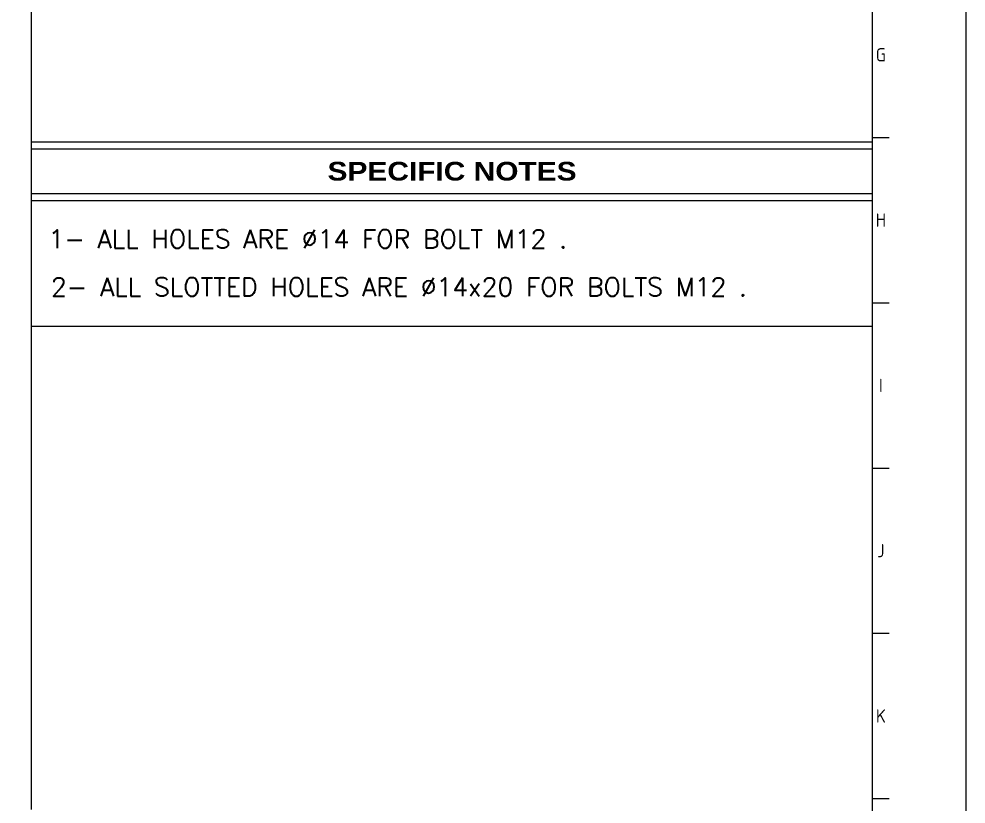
# Model space of a CAD drawing. Header units: inches. Extents: x 98758 to 118468, y 66787 to 119708.
# Drawn here: x 109444 to 112776, y 84836 to 87596 of the extents above; entities that cross this region are included whole.
import ezdxf
from ezdxf.enums import TextEntityAlignment as Align

# ---------------------------------------------------------------- set-up
doc = ezdxf.new("R2010")
doc.units = ezdxf.units.IN
doc.header["$MEASUREMENT"] = 0
doc.layers.add('CADRE', color=5, linetype='Continuous')
doc.styles.add('ARIAL BLACK', font='')
doc.styles.add('ISO Proportional', font='isocp.shx')
doc.styles.add('ROMANS', font='ROMANS.shx', dxfattribs={"width": 0.9})
doc.styles.get('ARIAL BLACK').set_extended_font_data('Arial Black')

# ---------------------------------------------------------------- blocks, each defined once
blk = doc.blocks.new('KADR')
at = {"layer": 'CADRE', "color": 2}
for p, q in [((242698.5, 1222.5), (242795.7, 1222.5)), ((242698.5, 250.1), (242795.7, 250.1)), ((242698.5, -722.3), (242795.7, -722.3)), ((242698.5, -1694.7), (242795.7, -1694.7)), ((242698.5, -2667.1), (242795.7, -2667.1))]:
    blk.add_line(p, q, dxfattribs=at)
at = {"layer": 'CADRE', "color": 1}
blk.add_lwpolyline([(220145.5, -7651), (243248.6, -7651), (243248.6, 8686.2), (220145.5, 8686.2)], close=True, dxfattribs=at)
at = {"layer": 'CADRE'}
blk.add_lwpolyline([(220695.6, -7100.9), (242698.5, -7100.9), (242698.5, 8136.1), (220695.6, 8136.1)], close=True, dxfattribs=at)
at = {"layer": 'CADRE', "color": 2, "style": 'ISO Proportional'}
for s, p in [('G', (242747.1, 1708.6)), ('H', (242747.1, 736.3)), ('I', (242747.1, -236.1)), ('J', (242747.1, -1208.5)), ('K', (242747.1, -2180.9))]:
    blk.add_text(s, height=77.8, dxfattribs=at).set_placement(p, align=Align.MIDDLE)

msp = doc.modelspace()

# ---------------------------------------------------------------- linework, layer by layer
at = {"color": 5, "ltscale": 200}
for p, q in [((109488, 84816.6), (109488, 91312.7)), ((109488, 86958.4), (112447.4, 86958.4)), ((109488, 86516.6), (112447.4, 86516.6))]:
    msp.add_line(p, q, dxfattribs=at)
at = {"layer": 'CADRE'}
for p, q in [((109488, 87163.9), (112447.4, 87163.9)), ((109488, 86958.4), (112447.4, 86958.4))]:
    msp.add_line(p, q, dxfattribs=at)
at = {"layer": 'CADRE', "color": 2}
for p, q in [((109488, 87139.2), (112447.4, 87139.2)), ((109488, 86983.1), (112447.4, 86983.1))]:
    msp.add_line(p, q, dxfattribs=at)

# ---------------------------------------------------------------- block references
at = {"color": 11, "xscale": 0.5977893847728885, "yscale": 0.5977893847728885, "zscale": 0.5977893847728885}
msp.add_blockref('KADR', (-32635.2, 86449.1), dxfattribs=at)

# ---------------------------------------------------------------- texts
at = {"layer": 'CADRE', "color": 1, "style": 'ARIAL BLACK'}
msp.add_text('SPECIFIC NOTES', height=65.766, dxfattribs=at).set_placement((110967.7, 87061.1), align=Align.MIDDLE_CENTER)
at = {"layer": 'CADRE', "color": 2, "style": 'ROMANS'}
for s, p in [('1- ALL HOLES ARE %%c14 FOR BOLT M12 .', (109547.5, 86790.4)), ('2- ALL SLOTTED HOLES ARE %%c14x20 FOR BOLTS M12 .', (109556.4, 86621.6))]:
    msp.add_text(s, height=65, dxfattribs=at).set_placement(p)

doc.saveas('drawing.dxf')
